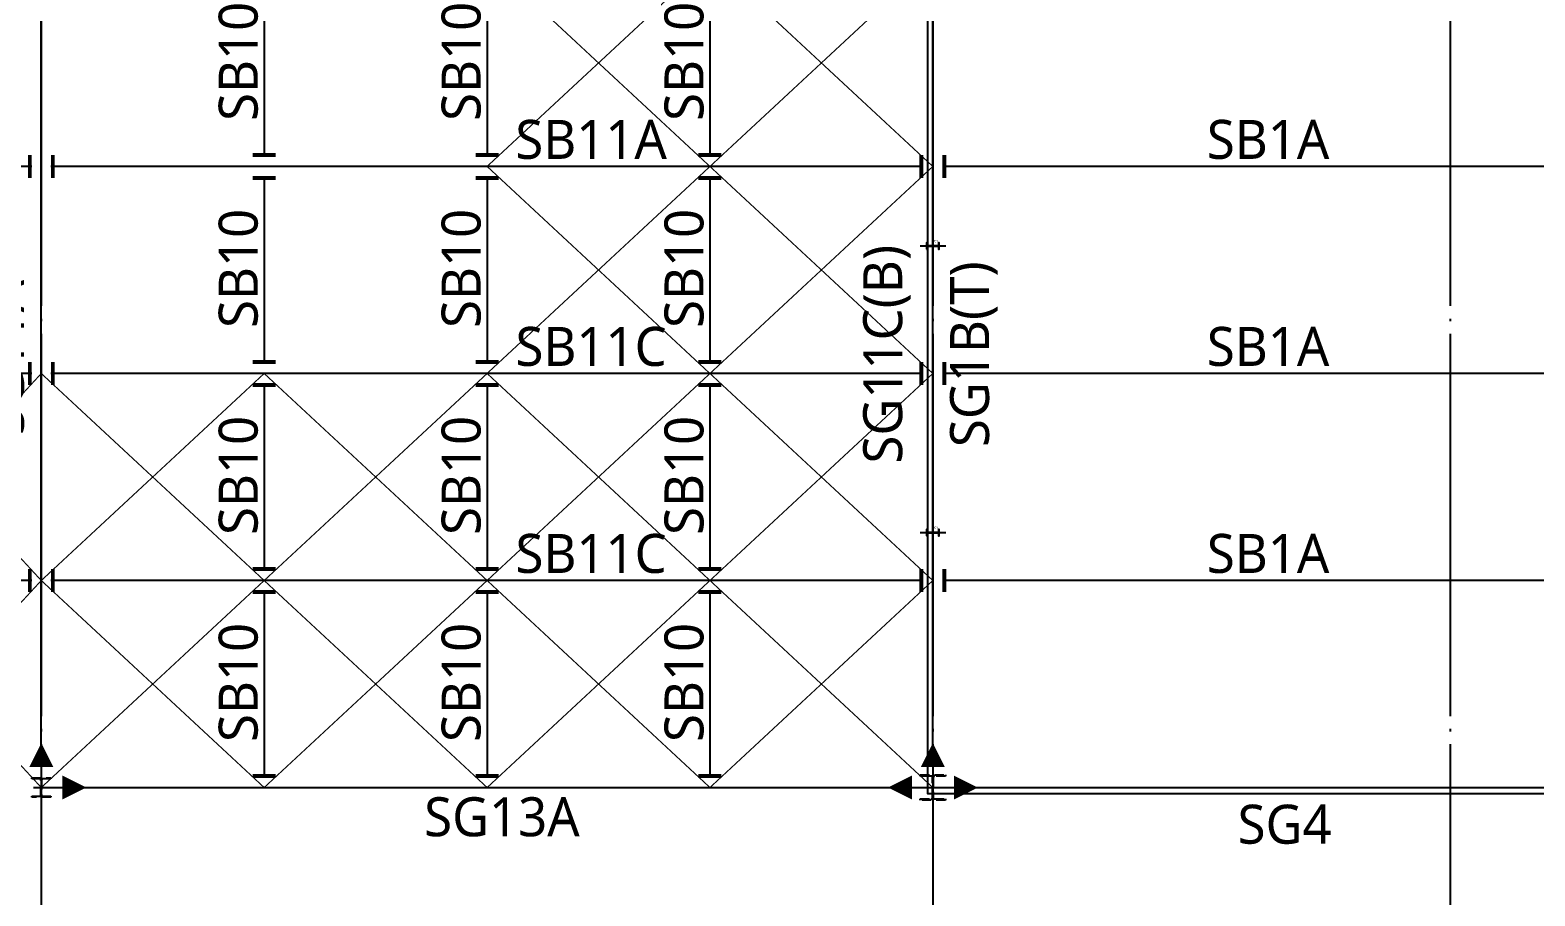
# Model space of a CAD drawing. Header units: millimetres. Extents: x -734060 to 504600, y -7739 to 118800.
# Drawn here: x 413724 to 437354, y 41199 to 54791 of the extents above; entities that cross this region are included whole.
import ezdxf

# ---------------------------------------------------------------- set-up
doc = ezdxf.new("R2010")
doc.units = ezdxf.units.MM
doc.header["$LTSCALE"] = 200
for name, pattern in [('CEN-GAUN', [32.2, 30, -1, 0.2, -1]), ('HIDDEN', [0.375, 0.25, -0.125]), ('PHANTOM2', [1.25, 0.625, -0.125, 0.125, -0.125, 0.125, -0.125])]:
    doc.linetypes.add(name, pattern=pattern)
doc.layers.get('DEFPOINTS').update_dxf_attribs({"color": 137})
for name, color, linetype in [('CEN', 1, 'CEN-GAUN'), ('ETC', 8, 'Continuous'), ('S-STG', 4, 'Continuous'), ('Slab Line', 7, 'Continuous'), ('WAL', 3, 'Continuous'), ('Z-STL-BEAM', 6, 'Continuous'), ('Z-하부구조체', 6, 'HIDDEN')]:
    doc.layers.add(name, color=color, linetype=linetype)
doc.layers.add('TEMP', color=171, linetype='Continuous', plot=False)
doc.styles.add('ROMANS', font='malgun.ttf')
doc.styles.add('스타일1', font='malgun.ttf')
doc.styles.add('휘츠', font='malgun.ttf')
doc.dimstyles.new('STL-MOM-150', dxfattribs={"dimscale": 150, "dimtxt": 3, "dimasz": 1, "dimexe": 1.25, "dimexo": 0.625, "dimgap": 1.5, "dimtad": 1, "dimtxsty": 'ROMANS', "dimblk": 'DOT_MOM', "dimcen": 0, "dimse1": 1, "dimse2": 1, "dimclrt": 2, "dimadec": 0, "dimazin": 0, "dimtfac": 1, "dimtmove": 2, "dimatfit": 3, "dimfxl": 1.25, "dimarcsym": 0})

# ---------------------------------------------------------------- blocks, each defined once
blk = doc.blocks.new('DOT_MOM')
at = {"color": 0}
blk.add_lwpolyline([(-3.5, 0, 0, 2.5, 0), (-1, 0, 2.5, 2.5, 0)], format="xyseb", dxfattribs=at)
blk = doc.blocks.new('*D248')
at = {"layer": 'DEFPOINTS', "color": 0, "transparency": 16777216}
for p in [(427900, 55725), (427900, 55725), (427900, 43075)]:
    blk.add_point(p, dxfattribs=at)
at = {"layer": 'S-STG', "lineweight": -2, "transparency": 16777216}
blk.add_line((427900, 43225), (427900, 55575), dxfattribs=at)
at = {"layer": 'S-STG', "lineweight": -2, "transparency": 16777216, "xscale": 150, "yscale": 150, "zscale": 150}
for p, rotation in [((427900, 55725), 90), ((427900, 43075), 270)]:
    blk.add_blockref('DOT_MOM', p, dxfattribs=dict(at, rotation=rotation))
at = {"layer": 'S-STG', "color": 4, "transparency": 16777216, "insert": (427180, 49703), "char_height": 875, "attachment_point": 5, "rotation": 90, "style": '휘츠'}
blk.add_mtext('{\\H0.7x;SG11C(B)}', dxfattribs=at)
blk = doc.blocks.new('DOT_PIN')
at = {"layer": 'Z-STL-BEAM', "ltscale": 0.4, "const_width": 0.4}
blk.add_lwpolyline([(-1.2, 1.2), (-1.2, -1.2)], dxfattribs=at)
blk = doc.blocks.new('*D282')
at = {"layer": 'DEFPOINTS', "color": 0, "ltscale": 0.4, "transparency": 16777216}
for p in [(427900, 52650), (427900, 52650), (438900, 52650)]:
    blk.add_point(p, dxfattribs=at)
at = {"layer": 'Z-STL-BEAM', "lineweight": -2, "ltscale": 0.4, "transparency": 16777216}
blk.add_line((438750, 52650), (428050, 52650), dxfattribs=at)
at = {"layer": 'Z-STL-BEAM', "lineweight": -2, "ltscale": 0.4, "transparency": 16777216, "xscale": 150, "yscale": 150, "zscale": 150, "rotation": 180}
blk.add_blockref('DOT_PIN', (427900, 52650), dxfattribs=at)
at = {"layer": 'Z-STL-BEAM', "lineweight": -2, "ltscale": 0.4, "transparency": 16777216, "xscale": 150, "yscale": 150, "zscale": 150}
blk.add_blockref('DOT_PIN', (438900, 52650), dxfattribs=at)
at = {"layer": 'Z-STL-BEAM', "color": 2, "ltscale": 0.4, "transparency": 16777216, "insert": (433165, 53071), "char_height": 875, "attachment_point": 5, "style": '휘츠'}
blk.add_mtext('{\\H0.7x;SB1A}', dxfattribs=at)
blk = doc.blocks.new('*D284')
at = {"layer": 'DEFPOINTS', "color": 0, "ltscale": 0.4, "transparency": 16777216}
for p in [(427900, 49400), (427900, 49400), (438900, 49400)]:
    blk.add_point(p, dxfattribs=at)
at = {"layer": 'Z-STL-BEAM', "lineweight": -2, "ltscale": 0.4, "transparency": 16777216}
blk.add_line((438750, 49400), (428050, 49400), dxfattribs=at)
at = {"layer": 'Z-STL-BEAM', "lineweight": -2, "ltscale": 0.4, "transparency": 16777216, "xscale": 150, "yscale": 150, "zscale": 150, "rotation": 180}
blk.add_blockref('DOT_PIN', (427900, 49400), dxfattribs=at)
at = {"layer": 'Z-STL-BEAM', "lineweight": -2, "ltscale": 0.4, "transparency": 16777216, "xscale": 150, "yscale": 150, "zscale": 150}
blk.add_blockref('DOT_PIN', (438900, 49400), dxfattribs=at)
at = {"layer": 'Z-STL-BEAM', "color": 2, "ltscale": 0.4, "transparency": 16777216, "insert": (433165, 49821), "char_height": 875, "attachment_point": 5, "style": '휘츠'}
blk.add_mtext('{\\H0.7x;SB1A}', dxfattribs=at)
blk = doc.blocks.new('*D286')
at = {"layer": 'DEFPOINTS', "color": 0, "ltscale": 0.4, "transparency": 16777216}
for p in [(427900, 46150), (427900, 46150), (438900, 46150)]:
    blk.add_point(p, dxfattribs=at)
at = {"layer": 'Z-STL-BEAM', "lineweight": -2, "ltscale": 0.4, "transparency": 16777216}
blk.add_line((438750, 46150), (428050, 46150), dxfattribs=at)
at = {"layer": 'Z-STL-BEAM', "lineweight": -2, "ltscale": 0.4, "transparency": 16777216, "xscale": 150, "yscale": 150, "zscale": 150, "rotation": 180}
blk.add_blockref('DOT_PIN', (427900, 46150), dxfattribs=at)
at = {"layer": 'Z-STL-BEAM', "lineweight": -2, "ltscale": 0.4, "transparency": 16777216, "xscale": 150, "yscale": 150, "zscale": 150}
blk.add_blockref('DOT_PIN', (438900, 46150), dxfattribs=at)
at = {"layer": 'Z-STL-BEAM', "color": 2, "ltscale": 0.4, "transparency": 16777216, "insert": (433165, 46571), "char_height": 875, "attachment_point": 5, "style": '휘츠'}
blk.add_mtext('{\\H0.7x;SB1A}', dxfattribs=at)
blk = doc.blocks.new('*D304')
at = {"layer": 'DEFPOINTS', "color": 0, "transparency": 16777216}
for p in [(413900, 55725), (413900, 55725), (413900, 43075)]:
    blk.add_point(p, dxfattribs=at)
at = {"layer": 'S-STG', "lineweight": -2, "transparency": 16777216}
blk.add_line((413900, 43225), (413900, 55575), dxfattribs=at)
at = {"layer": 'S-STG', "lineweight": -2, "transparency": 16777216, "xscale": 150, "yscale": 150, "zscale": 150}
for p, rotation in [((413900, 55725), 90), ((413900, 43075), 270)]:
    blk.add_blockref('DOT_MOM', p, dxfattribs=dict(at, rotation=rotation))
at = {"layer": 'S-STG', "color": 4, "transparency": 16777216, "insert": (413325, 49649), "char_height": 875, "attachment_point": 5, "rotation": 90, "style": '휘츠'}
blk.add_mtext('{\\H0.7x;SG11A}', dxfattribs=at)
blk = doc.blocks.new('*D332')
at = {"layer": 'DEFPOINTS', "color": 0, "transparency": 16777216}
for p in [(414081, 42900), (427721, 42900), (427721, 42900)]:
    blk.add_point(p, dxfattribs=at)
at = {"layer": 'S-STG', "lineweight": -2, "transparency": 16777216}
blk.add_line((414231, 42900), (427571, 42900), dxfattribs=at)
at = {"layer": 'S-STG', "lineweight": -2, "transparency": 16777216, "xscale": 150, "yscale": 150, "zscale": 150, "rotation": 180}
blk.add_blockref('DOT_MOM', (414081, 42900), dxfattribs=at)
at = {"layer": 'S-STG', "lineweight": -2, "transparency": 16777216, "xscale": 150, "yscale": 150, "zscale": 150}
blk.add_blockref('DOT_MOM', (427721, 42900), dxfattribs=at)
at = {"layer": 'S-STG', "color": 4, "transparency": 16777216, "insert": (421134, 42437), "char_height": 875, "attachment_point": 5, "style": '휘츠'}
blk.add_mtext('{\\H0.7x;SG13A}', dxfattribs=at)
blk = doc.blocks.new('*D338')
at = {"layer": 'DEFPOINTS', "color": 0, "ltscale": 0.4, "transparency": 16777216}
for p in [(413900, 52650), (413900, 52650), (427900, 52650)]:
    blk.add_point(p, dxfattribs=at)
at = {"layer": 'Z-STL-BEAM', "lineweight": -2, "ltscale": 0.4, "transparency": 16777216}
blk.add_line((427750, 52650), (414050, 52650), dxfattribs=at)
at = {"layer": 'Z-STL-BEAM', "lineweight": -2, "ltscale": 0.4, "transparency": 16777216, "xscale": 150, "yscale": 150, "zscale": 150, "rotation": 180}
blk.add_blockref('DOT_PIN', (413900, 52650), dxfattribs=at)
at = {"layer": 'Z-STL-BEAM', "lineweight": -2, "ltscale": 0.4, "transparency": 16777216, "xscale": 150, "yscale": 150, "zscale": 150}
blk.add_blockref('DOT_PIN', (427900, 52650), dxfattribs=at)
at = {"layer": 'Z-STL-BEAM', "color": 2, "ltscale": 0.4, "transparency": 16777216, "insert": (422534, 53071), "char_height": 875, "attachment_point": 5, "style": '휘츠'}
blk.add_mtext('{\\H0.7x;SB11A}', dxfattribs=at)
blk = doc.blocks.new('*D340')
at = {"layer": 'DEFPOINTS', "color": 0, "ltscale": 0.4, "transparency": 16777216}
for p in [(401900, 52650), (401900, 52650), (413900, 52650)]:
    blk.add_point(p, dxfattribs=at)
at = {"layer": 'Z-STL-BEAM', "lineweight": -2, "ltscale": 0.4, "transparency": 16777216}
blk.add_line((413750, 52650), (402050, 52650), dxfattribs=at)
at = {"layer": 'Z-STL-BEAM', "lineweight": -2, "ltscale": 0.4, "transparency": 16777216, "xscale": 150, "yscale": 150, "zscale": 150, "rotation": 180}
blk.add_blockref('DOT_PIN', (401900, 52650), dxfattribs=at)
at = {"layer": 'Z-STL-BEAM', "lineweight": -2, "ltscale": 0.4, "transparency": 16777216, "xscale": 150, "yscale": 150, "zscale": 150}
blk.add_blockref('DOT_PIN', (413900, 52650), dxfattribs=at)
at = {"layer": 'Z-STL-BEAM', "color": 2, "ltscale": 0.4, "transparency": 16777216, "insert": (409173, 53071), "char_height": 875, "attachment_point": 5, "style": '휘츠'}
blk.add_mtext('{\\H0.7x;SB11}', dxfattribs=at)
blk = doc.blocks.new('*D342')
at = {"layer": 'DEFPOINTS', "color": 0, "ltscale": 0.4, "transparency": 16777216}
for p in [(401900, 49400), (401900, 49400), (413900, 49400)]:
    blk.add_point(p, dxfattribs=at)
at = {"layer": 'Z-STL-BEAM', "lineweight": -2, "ltscale": 0.4, "transparency": 16777216}
blk.add_line((413750, 49400), (402050, 49400), dxfattribs=at)
at = {"layer": 'Z-STL-BEAM', "lineweight": -2, "ltscale": 0.4, "transparency": 16777216, "xscale": 150, "yscale": 150, "zscale": 150, "rotation": 180}
blk.add_blockref('DOT_PIN', (401900, 49400), dxfattribs=at)
at = {"layer": 'Z-STL-BEAM', "lineweight": -2, "ltscale": 0.4, "transparency": 16777216, "xscale": 150, "yscale": 150, "zscale": 150}
blk.add_blockref('DOT_PIN', (413900, 49400), dxfattribs=at)
at = {"layer": 'Z-STL-BEAM', "color": 2, "ltscale": 0.4, "transparency": 16777216, "insert": (409173, 49821), "char_height": 875, "attachment_point": 5, "style": '휘츠'}
blk.add_mtext('{\\H0.7x;SB11}', dxfattribs=at)
blk = doc.blocks.new('*D344')
at = {"layer": 'DEFPOINTS', "color": 0, "ltscale": 0.4, "transparency": 16777216}
for p in [(401900, 46150), (401900, 46150), (413900, 46150)]:
    blk.add_point(p, dxfattribs=at)
at = {"layer": 'Z-STL-BEAM', "lineweight": -2, "ltscale": 0.4, "transparency": 16777216}
blk.add_line((413750, 46150), (402050, 46150), dxfattribs=at)
at = {"layer": 'Z-STL-BEAM', "lineweight": -2, "ltscale": 0.4, "transparency": 16777216, "xscale": 150, "yscale": 150, "zscale": 150, "rotation": 180}
blk.add_blockref('DOT_PIN', (401900, 46150), dxfattribs=at)
at = {"layer": 'Z-STL-BEAM', "lineweight": -2, "ltscale": 0.4, "transparency": 16777216, "xscale": 150, "yscale": 150, "zscale": 150}
blk.add_blockref('DOT_PIN', (413900, 46150), dxfattribs=at)
at = {"layer": 'Z-STL-BEAM', "color": 2, "ltscale": 0.4, "transparency": 16777216, "insert": (409173, 46571), "char_height": 875, "attachment_point": 5, "style": '휘츠'}
blk.add_mtext('{\\H0.7x;SB11}', dxfattribs=at)
blk = doc.blocks.new('*D346')
at = {"layer": 'DEFPOINTS', "color": 0, "ltscale": 0.4, "transparency": 16777216}
for p in [(413900, 49400), (413900, 49400), (427900, 49400)]:
    blk.add_point(p, dxfattribs=at)
at = {"layer": 'Z-STL-BEAM', "lineweight": -2, "ltscale": 0.4, "transparency": 16777216}
blk.add_line((427750, 49400), (414050, 49400), dxfattribs=at)
at = {"layer": 'Z-STL-BEAM', "lineweight": -2, "ltscale": 0.4, "transparency": 16777216, "xscale": 150, "yscale": 150, "zscale": 150, "rotation": 180}
blk.add_blockref('DOT_PIN', (413900, 49400), dxfattribs=at)
at = {"layer": 'Z-STL-BEAM', "lineweight": -2, "ltscale": 0.4, "transparency": 16777216, "xscale": 150, "yscale": 150, "zscale": 150}
blk.add_blockref('DOT_PIN', (427900, 49400), dxfattribs=at)
at = {"layer": 'Z-STL-BEAM', "color": 2, "ltscale": 0.4, "transparency": 16777216, "insert": (422534, 49821), "char_height": 875, "attachment_point": 5, "style": '휘츠'}
blk.add_mtext('{\\H0.7x;SB11C}', dxfattribs=at)
blk = doc.blocks.new('*D348')
at = {"layer": 'DEFPOINTS', "color": 0, "ltscale": 0.4, "transparency": 16777216}
for p in [(413900, 46150), (413900, 46150), (427900, 46150)]:
    blk.add_point(p, dxfattribs=at)
at = {"layer": 'Z-STL-BEAM', "lineweight": -2, "ltscale": 0.4, "transparency": 16777216}
blk.add_line((427750, 46150), (414050, 46150), dxfattribs=at)
at = {"layer": 'Z-STL-BEAM', "lineweight": -2, "ltscale": 0.4, "transparency": 16777216, "xscale": 150, "yscale": 150, "zscale": 150, "rotation": 180}
blk.add_blockref('DOT_PIN', (413900, 46150), dxfattribs=at)
at = {"layer": 'Z-STL-BEAM', "lineweight": -2, "ltscale": 0.4, "transparency": 16777216, "xscale": 150, "yscale": 150, "zscale": 150}
blk.add_blockref('DOT_PIN', (427900, 46150), dxfattribs=at)
at = {"layer": 'Z-STL-BEAM', "color": 2, "ltscale": 0.4, "transparency": 16777216, "insert": (422534, 46571), "char_height": 875, "attachment_point": 5, "style": '휘츠'}
blk.add_mtext('{\\H0.7x;SB11C}', dxfattribs=at)
blk = doc.blocks.new('*D352')
at = {"layer": 'DEFPOINTS', "color": 0, "transparency": 16777216}
for p in [(427900, 55725), (427900, 55725), (427900, 43075)]:
    blk.add_point(p, dxfattribs=at)
at = {"layer": 'S-STG', "lineweight": -2, "transparency": 16777216}
blk.add_line((427900, 43225), (427900, 55575), dxfattribs=at)
at = {"layer": 'S-STG', "lineweight": -2, "transparency": 16777216, "xscale": 150, "yscale": 150, "zscale": 150}
for p, rotation in [((427900, 55725), 90), ((427900, 43075), 270)]:
    blk.add_blockref('DOT_MOM', p, dxfattribs=dict(at, rotation=rotation))
at = {"layer": 'S-STG', "color": 4, "transparency": 16777216, "insert": (428544, 49703), "char_height": 875, "attachment_point": 5, "rotation": 90, "style": '휘츠'}
blk.add_mtext('{\\H0.7x;SG1B(T)}', dxfattribs=at)
blk = doc.blocks.new('*D356')
at = {"layer": 'DEFPOINTS', "color": 0, "ltscale": 0.4, "transparency": 16777216}
for p in [(417400, 46150), (417400, 42900), (417400, 42900)]:
    blk.add_point(p, dxfattribs=at)
at = {"layer": 'Z-STL-BEAM', "lineweight": -2, "ltscale": 0.4, "transparency": 16777216}
blk.add_line((417400, 46000), (417400, 43050), dxfattribs=at)
at = {"layer": 'Z-STL-BEAM', "lineweight": -2, "ltscale": 0.4, "transparency": 16777216, "xscale": 150, "yscale": 150, "zscale": 150}
for p, rotation in [((417400, 46150), 90), ((417400, 42900), 270)]:
    blk.add_blockref('DOT_PIN', p, dxfattribs=dict(at, rotation=rotation))
at = {"layer": 'Z-STL-BEAM', "color": 2, "ltscale": 0.4, "transparency": 16777216, "insert": (416996, 44550), "char_height": 875, "attachment_point": 5, "rotation": 90, "style": '휘츠'}
blk.add_mtext('{\\H0.7x;SB10}', dxfattribs=at)
blk = doc.blocks.new('*D358')
at = {"layer": 'DEFPOINTS', "color": 0, "ltscale": 0.4, "transparency": 16777216}
for p in [(420900, 46150), (420900, 42900), (420900, 42900)]:
    blk.add_point(p, dxfattribs=at)
at = {"layer": 'Z-STL-BEAM', "lineweight": -2, "ltscale": 0.4, "transparency": 16777216}
blk.add_line((420900, 46000), (420900, 43050), dxfattribs=at)
at = {"layer": 'Z-STL-BEAM', "lineweight": -2, "ltscale": 0.4, "transparency": 16777216, "xscale": 150, "yscale": 150, "zscale": 150}
for p, rotation in [((420900, 46150), 90), ((420900, 42900), 270)]:
    blk.add_blockref('DOT_PIN', p, dxfattribs=dict(at, rotation=rotation))
at = {"layer": 'Z-STL-BEAM', "color": 2, "ltscale": 0.4, "transparency": 16777216, "insert": (420496, 44550), "char_height": 875, "attachment_point": 5, "rotation": 90, "style": '휘츠'}
blk.add_mtext('{\\H0.7x;SB10}', dxfattribs=at)
blk = doc.blocks.new('*D360')
at = {"layer": 'DEFPOINTS', "color": 0, "ltscale": 0.4, "transparency": 16777216}
for p in [(424400, 46150), (424400, 42900), (424400, 42900)]:
    blk.add_point(p, dxfattribs=at)
at = {"layer": 'Z-STL-BEAM', "lineweight": -2, "ltscale": 0.4, "transparency": 16777216}
blk.add_line((424400, 46000), (424400, 43050), dxfattribs=at)
at = {"layer": 'Z-STL-BEAM', "lineweight": -2, "ltscale": 0.4, "transparency": 16777216, "xscale": 150, "yscale": 150, "zscale": 150}
for p, rotation in [((424400, 46150), 90), ((424400, 42900), 270)]:
    blk.add_blockref('DOT_PIN', p, dxfattribs=dict(at, rotation=rotation))
at = {"layer": 'Z-STL-BEAM', "color": 2, "ltscale": 0.4, "transparency": 16777216, "insert": (423996, 44550), "char_height": 875, "attachment_point": 5, "rotation": 90, "style": '휘츠'}
blk.add_mtext('{\\H0.7x;SB10}', dxfattribs=at)
blk = doc.blocks.new('*D388')
at = {"layer": 'DEFPOINTS', "color": 0, "ltscale": 0.4, "transparency": 16777216}
for p in [(417400, 49400), (417400, 46150), (417400, 46150)]:
    blk.add_point(p, dxfattribs=at)
at = {"layer": 'Z-STL-BEAM', "lineweight": -2, "ltscale": 0.4, "transparency": 16777216}
blk.add_line((417400, 49250), (417400, 46300), dxfattribs=at)
at = {"layer": 'Z-STL-BEAM', "lineweight": -2, "ltscale": 0.4, "transparency": 16777216, "xscale": 150, "yscale": 150, "zscale": 150}
for p, rotation in [((417400, 49400), 90), ((417400, 46150), 270)]:
    blk.add_blockref('DOT_PIN', p, dxfattribs=dict(at, rotation=rotation))
at = {"layer": 'Z-STL-BEAM', "color": 2, "ltscale": 0.4, "transparency": 16777216, "insert": (416996, 47800), "char_height": 875, "attachment_point": 5, "rotation": 90, "style": '휘츠'}
blk.add_mtext('{\\H0.7x;SB10}', dxfattribs=at)
blk = doc.blocks.new('*D390')
at = {"layer": 'DEFPOINTS', "color": 0, "ltscale": 0.4, "transparency": 16777216}
for p in [(420900, 49400), (420900, 46150), (420900, 46150)]:
    blk.add_point(p, dxfattribs=at)
at = {"layer": 'Z-STL-BEAM', "lineweight": -2, "ltscale": 0.4, "transparency": 16777216}
blk.add_line((420900, 49250), (420900, 46300), dxfattribs=at)
at = {"layer": 'Z-STL-BEAM', "lineweight": -2, "ltscale": 0.4, "transparency": 16777216, "xscale": 150, "yscale": 150, "zscale": 150}
for p, rotation in [((420900, 49400), 90), ((420900, 46150), 270)]:
    blk.add_blockref('DOT_PIN', p, dxfattribs=dict(at, rotation=rotation))
at = {"layer": 'Z-STL-BEAM', "color": 2, "ltscale": 0.4, "transparency": 16777216, "insert": (420496, 47800), "char_height": 875, "attachment_point": 5, "rotation": 90, "style": '휘츠'}
blk.add_mtext('{\\H0.7x;SB10}', dxfattribs=at)
blk = doc.blocks.new('*D392')
at = {"layer": 'DEFPOINTS', "color": 0, "ltscale": 0.4, "transparency": 16777216}
for p in [(424400, 49400), (424400, 46150), (424400, 46150)]:
    blk.add_point(p, dxfattribs=at)
at = {"layer": 'Z-STL-BEAM', "lineweight": -2, "ltscale": 0.4, "transparency": 16777216}
blk.add_line((424400, 49250), (424400, 46300), dxfattribs=at)
at = {"layer": 'Z-STL-BEAM', "lineweight": -2, "ltscale": 0.4, "transparency": 16777216, "xscale": 150, "yscale": 150, "zscale": 150}
for p, rotation in [((424400, 49400), 90), ((424400, 46150), 270)]:
    blk.add_blockref('DOT_PIN', p, dxfattribs=dict(at, rotation=rotation))
at = {"layer": 'Z-STL-BEAM', "color": 2, "ltscale": 0.4, "transparency": 16777216, "insert": (423996, 47800), "char_height": 875, "attachment_point": 5, "rotation": 90, "style": '휘츠'}
blk.add_mtext('{\\H0.7x;SB10}', dxfattribs=at)
blk = doc.blocks.new('*D400')
at = {"layer": 'DEFPOINTS', "color": 0, "ltscale": 0.4, "transparency": 16777216}
for p in [(417400, 52650), (417400, 49400), (417400, 49400)]:
    blk.add_point(p, dxfattribs=at)
at = {"layer": 'Z-STL-BEAM', "lineweight": -2, "ltscale": 0.4, "transparency": 16777216}
blk.add_line((417400, 52500), (417400, 49550), dxfattribs=at)
at = {"layer": 'Z-STL-BEAM', "lineweight": -2, "ltscale": 0.4, "transparency": 16777216, "xscale": 150, "yscale": 150, "zscale": 150}
for p, rotation in [((417400, 52650), 90), ((417400, 49400), 270)]:
    blk.add_blockref('DOT_PIN', p, dxfattribs=dict(at, rotation=rotation))
at = {"layer": 'Z-STL-BEAM', "color": 2, "ltscale": 0.4, "transparency": 16777216, "insert": (416996, 51050), "char_height": 875, "attachment_point": 5, "rotation": 90, "style": '휘츠'}
blk.add_mtext('{\\H0.7x;SB10}', dxfattribs=at)
blk = doc.blocks.new('*D402')
at = {"layer": 'DEFPOINTS', "color": 0, "ltscale": 0.4, "transparency": 16777216}
for p in [(420900, 52650), (420900, 49400), (420900, 49400)]:
    blk.add_point(p, dxfattribs=at)
at = {"layer": 'Z-STL-BEAM', "lineweight": -2, "ltscale": 0.4, "transparency": 16777216}
blk.add_line((420900, 52500), (420900, 49550), dxfattribs=at)
at = {"layer": 'Z-STL-BEAM', "lineweight": -2, "ltscale": 0.4, "transparency": 16777216, "xscale": 150, "yscale": 150, "zscale": 150}
for p, rotation in [((420900, 52650), 90), ((420900, 49400), 270)]:
    blk.add_blockref('DOT_PIN', p, dxfattribs=dict(at, rotation=rotation))
at = {"layer": 'Z-STL-BEAM', "color": 2, "ltscale": 0.4, "transparency": 16777216, "insert": (420496, 51050), "char_height": 875, "attachment_point": 5, "rotation": 90, "style": '휘츠'}
blk.add_mtext('{\\H0.7x;SB10}', dxfattribs=at)
blk = doc.blocks.new('*D404')
at = {"layer": 'DEFPOINTS', "color": 0, "ltscale": 0.4, "transparency": 16777216}
for p in [(424400, 52650), (424400, 49400), (424400, 49400)]:
    blk.add_point(p, dxfattribs=at)
at = {"layer": 'Z-STL-BEAM', "lineweight": -2, "ltscale": 0.4, "transparency": 16777216}
blk.add_line((424400, 52500), (424400, 49550), dxfattribs=at)
at = {"layer": 'Z-STL-BEAM', "lineweight": -2, "ltscale": 0.4, "transparency": 16777216, "xscale": 150, "yscale": 150, "zscale": 150}
for p, rotation in [((424400, 52650), 90), ((424400, 49400), 270)]:
    blk.add_blockref('DOT_PIN', p, dxfattribs=dict(at, rotation=rotation))
at = {"layer": 'Z-STL-BEAM', "color": 2, "ltscale": 0.4, "transparency": 16777216, "insert": (423996, 51050), "char_height": 875, "attachment_point": 5, "rotation": 90, "style": '휘츠'}
blk.add_mtext('{\\H0.7x;SB10}', dxfattribs=at)
blk = doc.blocks.new('*D412')
at = {"layer": 'DEFPOINTS', "color": 0, "ltscale": 0.4, "transparency": 16777216}
for p in [(417400, 55900), (417400, 52650), (417400, 52650)]:
    blk.add_point(p, dxfattribs=at)
at = {"layer": 'Z-STL-BEAM', "lineweight": -2, "ltscale": 0.4, "transparency": 16777216}
blk.add_line((417400, 55750), (417400, 52800), dxfattribs=at)
at = {"layer": 'Z-STL-BEAM', "lineweight": -2, "ltscale": 0.4, "transparency": 16777216, "xscale": 150, "yscale": 150, "zscale": 150}
for p, rotation in [((417400, 55900), 90), ((417400, 52650), 270)]:
    blk.add_blockref('DOT_PIN', p, dxfattribs=dict(at, rotation=rotation))
at = {"layer": 'Z-STL-BEAM', "color": 2, "ltscale": 0.4, "transparency": 16777216, "insert": (416996, 54300), "char_height": 875, "attachment_point": 5, "rotation": 90, "style": '휘츠'}
blk.add_mtext('{\\H0.7x;SB10}', dxfattribs=at)
blk = doc.blocks.new('*D414')
at = {"layer": 'DEFPOINTS', "color": 0, "ltscale": 0.4, "transparency": 16777216}
for p in [(420900, 55900), (420900, 52650), (420900, 52650)]:
    blk.add_point(p, dxfattribs=at)
at = {"layer": 'Z-STL-BEAM', "lineweight": -2, "ltscale": 0.4, "transparency": 16777216}
blk.add_line((420900, 55750), (420900, 52800), dxfattribs=at)
at = {"layer": 'Z-STL-BEAM', "lineweight": -2, "ltscale": 0.4, "transparency": 16777216, "xscale": 150, "yscale": 150, "zscale": 150}
for p, rotation in [((420900, 55900), 90), ((420900, 52650), 270)]:
    blk.add_blockref('DOT_PIN', p, dxfattribs=dict(at, rotation=rotation))
at = {"layer": 'Z-STL-BEAM', "color": 2, "ltscale": 0.4, "transparency": 16777216, "insert": (420496, 54300), "char_height": 875, "attachment_point": 5, "rotation": 90, "style": '휘츠'}
blk.add_mtext('{\\H0.7x;SB10}', dxfattribs=at)
blk = doc.blocks.new('*D416')
at = {"layer": 'DEFPOINTS', "color": 0, "ltscale": 0.4, "transparency": 16777216}
for p in [(424400, 55900), (424400, 52650), (424400, 52650)]:
    blk.add_point(p, dxfattribs=at)
at = {"layer": 'Z-STL-BEAM', "lineweight": -2, "ltscale": 0.4, "transparency": 16777216}
blk.add_line((424400, 55750), (424400, 52800), dxfattribs=at)
at = {"layer": 'Z-STL-BEAM', "lineweight": -2, "ltscale": 0.4, "transparency": 16777216, "xscale": 150, "yscale": 150, "zscale": 150}
for p, rotation in [((424400, 55900), 90), ((424400, 52650), 270)]:
    blk.add_blockref('DOT_PIN', p, dxfattribs=dict(at, rotation=rotation))
at = {"layer": 'Z-STL-BEAM', "color": 2, "ltscale": 0.4, "transparency": 16777216, "insert": (423996, 54300), "char_height": 875, "attachment_point": 5, "rotation": 90, "style": '휘츠'}
blk.add_mtext('{\\H0.7x;SB10}', dxfattribs=at)
blk = doc.blocks.new('*D810')
at = {"layer": 'DEFPOINTS', "color": 0, "transparency": 16777216}
for p in [(428081, 42900), (438726, 42900), (438726, 42900)]:
    blk.add_point(p, dxfattribs=at)
at = {"layer": 'S-STG', "lineweight": -2, "transparency": 16777216}
blk.add_line((428231, 42900), (438576, 42900), dxfattribs=at)
at = {"layer": 'S-STG', "lineweight": -2, "transparency": 16777216, "xscale": 150, "yscale": 150, "zscale": 150, "rotation": 180}
blk.add_blockref('DOT_MOM', (428081, 42900), dxfattribs=at)
at = {"layer": 'S-STG', "lineweight": -2, "transparency": 16777216, "xscale": 150, "yscale": 150, "zscale": 150}
blk.add_blockref('DOT_MOM', (438726, 42900), dxfattribs=at)
at = {"layer": 'S-STG', "color": 4, "transparency": 16777216, "insert": (433424, 42320), "char_height": 875, "attachment_point": 5, "style": '휘츠'}
blk.add_mtext('{\\H0.7x;SG4}', dxfattribs=at)
blk = doc.blocks.new('S-WC1-1')
at = {"layer": 'DEFPOINTS'}
for p, q in [((110, 0), (-110, 0)), ((0, 205), (0, -199))]:
    blk.add_line(p, q, dxfattribs=at)
at = {"layer": 'WAL'}
blk.add_lwpolyline([(50, -100), (50, -91), (16, -91, -0.414214), (3, -78), (3, 78, -0.414214), (16, 91), (50, 91), (50, 100), (-50, 100), (-50, 91), (-16, 91, -0.414214), (-3, 78), (-3, -78, -0.414214), (-16, -91), (-50, -91), (-50, -100)], format="xyb", close=True, dxfattribs=at)
at = {"layer": 'TEMP', "style": '스타일1'}
blk.add_text('WC1', height=35, rotation=90, dxfattribs=at).set_placement((-60, -18))

msp = doc.modelspace()

# ---------------------------------------------------------------- linework, layer by layer
at = {"layer": 'CEN'}
for p, q in [((413900, 95100), (413900, 32900)), ((427900, 95100), (427900, 32900)), ((436025, 95100), (436025, 32900)), ((368700, 42900), (453900, 42900))]:
    msp.add_line(p, q, dxfattribs=at)
at = {"layer": 'ETC', "color": 6, "linetype": 'PHANTOM2', "ltscale": 6, "const_width": 18}
for points in [[(427900, 64400), (424400, 61570), (427900, 58740), (424400, 55900), (427900, 52650), (424400, 49400), (427900, 46150)], [(424400, 64400), (427900, 61570), (424400, 58740), (427900, 55900), (424400, 52650), (427900, 49400), (424400, 46150)], [(424403.636, 61569.396), (420902.661, 58740.603), (424400.56, 55899.397), (420900.56, 52650.603), (424399.44, 49399.397)], [(420900, 61570), (424400, 58740), (420901.121, 55900), (424400, 52650), (420900, 49400)], [(401900, 46150), (404900, 49400), (407902.126, 46150), (410900, 49400), (413900, 46150)], [(401900, 49400), (404900, 46150), (407902.126, 49400), (410900, 46150), (413900, 49400)], [(413900, 46150), (417400, 49400), (420901.121, 46150), (424400, 49400), (427900, 46150)], [(413900, 49400), (417400, 46150), (420901.121, 49400), (424400, 46150), (427900, 49400)], [(401900, 42900), (404900, 46150), (407902.126, 42900), (410900, 46150), (413900, 42900)], [(401900, 46150), (404900, 42900), (407902.126, 46150), (410900, 42900), (413900, 46150)], [(413900, 42900), (417400, 46150), (420901.121, 42900), (424400, 46150), (427900, 42900)], [(413900, 46150), (417400, 42900), (420901.121, 46150), (424400, 42900), (427900, 46150)]]:
    msp.add_lwpolyline(points, dxfattribs=at)
at = {"layer": 'Slab Line'}
msp.add_lwpolyline([(449050, 64670), (449280, 64670), (449280, 42800), (427820, 42800), (427820, 62048.287)], dxfattribs=at)
at = {"layer": 'Z-하부구조체', "ltscale": 3}
for points in [[(413750, 42750), (413750, 42765), (413877, 42765, 0.414213562), (413895, 42783), (413895, 43017, 0.414213562), (413877, 43035), (413750, 43035), (413750, 43050), (414050, 43050), (414050, 43035), (413923, 43035, 0.414213562), (413905, 43017), (413905, 42783, 0.414213562), (413923, 42765), (414050, 42765), (414050, 42750)], [(427700, 42700), (427700, 42721), (427871.5, 42721, 0.414213562), (427893.5, 42743), (427893.5, 43057, 0.414213562), (427871.5, 43079), (427700, 43079), (427700, 43100), (428100, 43100), (428100, 43079), (427928.5, 43079, 0.414213562), (427906.5, 43057), (427906.5, 42743, 0.414213562), (427928.5, 42721), (428100, 42721), (428100, 42700)]]:
    msp.add_lwpolyline(points, format="xyb", close=True, dxfattribs=at)

# ---------------------------------------------------------------- block references
at = {"rotation": 270}
for p in [(427900, 51400), (427900, 46900)]:
    msp.add_blockref('S-WC1-1', p, dxfattribs=at)

# ---------------------------------------------------------------- dimensions: what is measured, and where the dimension line sits
at = {"layer": 'S-STG'}
for base, p1, p2, text, override, picture, middle in [((413900, 55725), (413900, 43075), (413900, 55725), '{\\H0.7x;SG11A}', {"dimscale": 0, "dimtxt": 875, "dimasz": 150, "dimexe": 156.25, "dimexo": 78.125, "dimgap": 75, "dimtxsty": '휘츠', "dimcen": 0, "dimclrd": 256, "dimclrt": 4, "dimtix": 0, "dimtofl": 1, "dimtmove": 1, "dimatfit": 1}, '*D304', (413325.334, 49649.184)), ((427900, 55725), (427900, 43075), (427900, 55725), '{\\H0.7x;SG11C(B)}', {"dimscale": 0, "dimtxt": 875, "dimasz": 150, "dimexe": 156.25, "dimexo": 78.125, "dimgap": 75, "dimtxsty": '휘츠', "dimcen": 0, "dimclrd": 256, "dimclrt": 4, "dimtix": 0, "dimtofl": 1, "dimtmove": 1, "dimatfit": 1}, '*D248', (427179.863, 49702.848)), ((427900, 55725), (427900, 43075), (427900, 55725), '{\\H0.7x;SG1B(T)}', {"dimscale": 0, "dimtxt": 875, "dimasz": 150, "dimexe": 156.25, "dimexo": 78.125, "dimgap": 75, "dimtxsty": '휘츠', "dimclrd": 256, "dimclrt": 4, "dimtix": 0, "dimtofl": 1, "dimtmove": 1, "dimatfit": 1}, '*D352', (428544.489, 49702.848))]:
    dim = msp.add_linear_dim(base=base, p1=p1, p2=p2, angle=90, text=text, dimstyle='STL-MOM-150', override=override, dxfattribs=at)
    dim.commit()
    dim.dimension.update_dxf_attribs({"geometry": picture, "text_midpoint": middle, "dimtype": 160})
for base, p1, p2, text, picture, middle in [((427721.44, 42900), (414080.801, 42900), (427721.44, 42900), '{\\H0.7x;SG13A}', '*D332', (421134.475, 42436.835)), ((438726.262, 42900), (428080.801, 42900), (438726.262, 42900), '{\\H0.7x;SG4}', '*D810', (433423.67, 42319.536))]:
    dim = msp.add_linear_dim(base=base, p1=p1, p2=p2, text=text, dimstyle='STL-MOM-150', override={"dimscale": 0, "dimtxt": 875, "dimasz": 150, "dimexe": 156.25, "dimexo": 78.125, "dimgap": 75, "dimtxsty": '휘츠', "dimcen": 0, "dimclrd": 256, "dimclrt": 4, "dimtix": 0, "dimtofl": 1, "dimtmove": 1, "dimatfit": 1}, dxfattribs=at)
    dim.commit()
    dim.dimension.update_dxf_attribs({"geometry": picture, "text_midpoint": middle, "dimtype": 160})
at = {"layer": 'Z-STL-BEAM', "ltscale": 0.4}
for base, p1, p2, angle, text, picture, middle in [((417400, 52650), (417400, 55900), (417400, 52650), 270, '{\\H0.7x;SB10}', '*D412', (416996.339, 54299.984)), ((420900, 52650), (420900, 55900), (420900, 52650), 270, '{\\H0.7x;SB10}', '*D414', (420496.339, 54299.984)), ((424400, 52650), (424400, 55900), (424400, 52650), 270, '{\\H0.7x;SB10}', '*D416', (423996.339, 54299.984)), ((401900, 52650), (413900, 52650), (401900, 52650), 180, '{\\H0.7x;SB11}', '*D340', (409173.298, 53070.636)), ((413900, 52650), (427900, 52650), (413900, 52650), 180, '{\\H0.7x;SB11A}', '*D338', (422534.027, 53070.636)), ((427900, 52650), (438900, 52650), (427900, 52650), 180, '{\\H0.7x;SB1A}', '*D282', (433164.784, 53070.636)), ((417400, 49400), (417400, 52650), (417400, 49400), 270, '{\\H0.7x;SB10}', '*D400', (416996.339, 51049.984)), ((420900, 49400), (420900, 52650), (420900, 49400), 270, '{\\H0.7x;SB10}', '*D402', (420496.339, 51049.984)), ((424400, 49400), (424400, 52650), (424400, 49400), 270, '{\\H0.7x;SB10}', '*D404', (423996.339, 51049.984)), ((401900, 49400), (413900, 49400), (401900, 49400), 180, '{\\H0.7x;SB11}', '*D342', (409173.298, 49820.636)), ((413900, 49400), (427900, 49400), (413900, 49400), 180, '{\\H0.7x;SB11C}', '*D346', (422534.027, 49820.636)), ((427900, 49400), (438900, 49400), (427900, 49400), 180, '{\\H0.7x;SB1A}', '*D284', (433164.784, 49820.636)), ((417400, 46150), (417400, 49400), (417400, 46150), 270, '{\\H0.7x;SB10}', '*D388', (416996.339, 47799.984)), ((420900, 46150), (420900, 49400), (420900, 46150), 270, '{\\H0.7x;SB10}', '*D390', (420496.339, 47799.984)), ((424400, 46150), (424400, 49400), (424400, 46150), 270, '{\\H0.7x;SB10}', '*D392', (423996.339, 47799.984)), ((401900, 46150), (413900, 46150), (401900, 46150), 180, '{\\H0.7x;SB11}', '*D344', (409173.298, 46570.636)), ((413900, 46150), (427900, 46150), (413900, 46150), 180, '{\\H0.7x;SB11C}', '*D348', (422534.027, 46570.636)), ((427900, 46150), (438900, 46150), (427900, 46150), 180, '{\\H0.7x;SB1A}', '*D286', (433164.784, 46570.636)), ((417400, 42900), (417400, 46150), (417400, 42900), 270, '{\\H0.7x;SB10}', '*D356', (416996.339, 44549.984)), ((420900, 42900), (420900, 46150), (420900, 42900), 270, '{\\H0.7x;SB10}', '*D358', (420496.339, 44549.984)), ((424400, 42900), (424400, 46150), (424400, 42900), 270, '{\\H0.7x;SB10}', '*D360', (423996.339, 44549.984))]:
    dim = msp.add_linear_dim(base=base, p1=p1, p2=p2, angle=angle, text=text, dimstyle='STL-MOM-150', override={"dimscale": 0, "dimtxt": 875, "dimasz": 150, "dimexe": 156.25, "dimexo": 78.125, "dimgap": 75, "dimtxsty": '휘츠', "dimblk1": 'DOT_PIN', "dimblk2": 'DOT_PIN', "dimsah": 1, "dimcen": 0, "dimclrd": 256, "dimtix": 0, "dimtofl": 1, "dimtmove": 1, "dimatfit": 1}, dxfattribs=at)
    dim.commit()
    dim.dimension.update_dxf_attribs({"geometry": picture, "text_midpoint": middle, "dimtype": 160})

doc.saveas('drawing.dxf')
